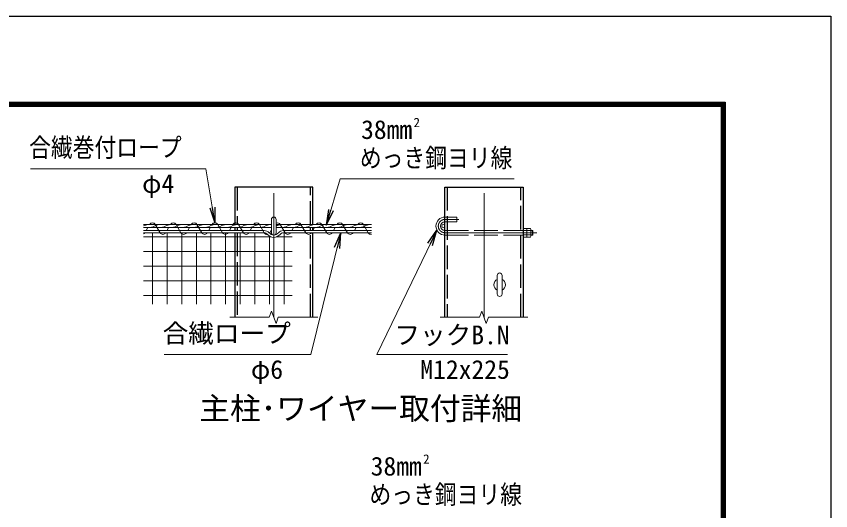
# Model space of a CAD drawing. Units: millimetres, scale not verified. Extents: x -16800 to 16800, y -11880 to 11880.
# Drawn here: x 8461 to 16800, y 6820 to 11880 of the extents above; entities that cross this region are included whole.
import ezdxf
from ezdxf.enums import TextEntityAlignment as Align

# ---------------------------------------------------------------- set-up
doc = ezdxf.new("R2010")
doc.units = ezdxf.units.MM
doc.header["$LTSCALE"] = 40
doc.linetypes.add('DASHED', pattern=[7.5, 6, -1.5])
doc.linetypes.add('USER1', pattern=[50.8, 31.75, -6.35, 6.35, -6.35])
for name, color, linetype, lineweight in [('0-0_D-TTL-TXT', 7, 'Continuous', 13), ('0-1_D-STR1', 1, 'Continuous', 25), ('0-2_D-BMK', 2, 'USER1', 13), ('0-3_D-STR3', 3, 'Continuous', 13), ('0-4_D-STR2', 7, 'Continuous', 13), ('0-5_D-STR-DIM', 7, 'Continuous', 13), ('0-6_D-STR-TXT', 7, 'Continuous', 13), ('0-C_D-TTL', 7, 'Continuous', 25)]:
    doc.layers.add(name, color=color, linetype=linetype, lineweight=lineweight)
doc.layers.add('0-7_0', color=7, linetype='Continuous')
doc.styles.add('ＭＳ ゴシック', font='')
doc.styles.get('ＭＳ ゴシック').set_extended_font_data('MS Gothic')

# ---------------------------------------------------------------- blocks, each defined once
blk = doc.blocks.new('_Open')
at = {"layer": '0-7_0'}
blk.add_line((-40, 6.67), (0, 0), dxfattribs=at)
blk.add_lwpolyline([(-40, -6.67), (0, 0), (-40, 0)], dxfattribs=at)

msp = doc.modelspace()

# ---------------------------------------------------------------- linework, layer by layer
at = {"layer": '0-1_D-STR1', "linetype": 'DASHED'}
for p, q in [((10721.29, 10133.05), (10721.29, 9749.04)), ((11473.3, 9749.04), (11473.3, 10133.05)), ((12874.01, 10133.05), (12874.01, 8799.71)), ((13626.01, 8799.71), (13626.01, 10133.05)), ((10721.29, 9717.04), (10721.29, 9689.04)), ((11473.3, 9689.04), (11473.3, 9717.04)), ((10721.29, 9665.04), (10721.29, 8799.71)), ((11473.3, 8799.71), (11473.3, 9665.04))]:
    msp.add_line(p, q, dxfattribs=at)
at = {"layer": '0-1_D-STR1'}
for p, q in [((11497.3, 9749.04), (11497.3, 10133.05)), ((12850.01, 8799.71), (12850.01, 10133.05)), ((10697.29, 9717.04), (10697.29, 9689.04)), ((11497.3, 9689.04), (11497.3, 9717.04)), ((10697.29, 9665.04), (10697.29, 8799.71)), ((11497.3, 8799.71), (11497.3, 9665.04))]:
    msp.add_line(p, q, dxfattribs=at)
for points in [[(11497.3, 10133.05), (10697.29, 10133.05), (10697.29, 9749.04)], [(12850.01, 10133.05), (13650.01, 10133.05), (13650.01, 8799.71)]]:
    msp.add_lwpolyline(points, dxfattribs=at)
at = {"layer": '0-2_D-BMK'}
for p, q in [((11097.29, 8799.71), (11097.29, 10203.71)), ((13250.01, 8799.71), (13250.01, 10203.71)), ((12991.93, 9801.04), (12850.01, 9801.04)), ((12850.01, 9665.04), (13790.01, 9665.04))]:
    msp.add_line(p, q, dxfattribs=at)
msp.add_arc((12850.01, 9733.04), 68, 90, 270, dxfattribs=at)
at = {"layer": '0-3_D-STR3'}
for p, q in [((11073.29, 9801.04), (11073.29, 9665.04)), ((11121.29, 9801.04), (11121.29, 9665.04)), ((9763.96, 9749.04), (11073.29, 9749.04)), ((9763.96, 9717.04), (11073.29, 9717.04)), ((11000.14, 9689.04), (9763.96, 9689.04)), ((11121.29, 9749.04), (12097.29, 9749.04)), ((11121.29, 9717.04), (12097.29, 9717.04)), ((11194.45, 9689.04), (12097.29, 9689.04)), ((13650.01, 9708.84), (13650.01, 9621.24)), ((13650.01, 9708.84), (13686.81, 9708.84)), ((13650.01, 9686.94), (13686.81, 9686.94)), ((13690.01, 9708.84), (13690.01, 9621.24)), ((13690.01, 9708.84), (13726.81, 9708.84)), ((13690.01, 9699.51), (13690.01, 9630.58)), ((13690.01, 9686.94), (13726.81, 9686.94)), ((13730.01, 9699.51), (13730.01, 9630.58)), ((13730.01, 9689.04), (13746.22, 9689.04)), ((13730.01, 9685.26), (13750.01, 9685.26)), ((13750.01, 9685.26), (13746.22, 9689.04)), ((13746.22, 9689.04), (13746.22, 9641.04)), ((13750.01, 9685.26), (13750.01, 9644.83)), ((10998.47, 9665.04), (9763.96, 9665.04)), ((11196.12, 9665.04), (12097.29, 9665.04)), ((13650.01, 9643.14), (13686.81, 9643.14)), ((13650.01, 9621.24), (13686.81, 9621.24)), ((13690.01, 9643.14), (13726.81, 9643.14)), ((13690.01, 9621.24), (13726.81, 9621.24)), ((13730.01, 9641.04), (13746.22, 9641.04)), ((13385.01, 9038.04), (13385.01, 9228.04)), ((13435.01, 9038.04), (13435.01, 9228.04))]:
    msp.add_line(p, q, dxfattribs=at)
at = {"layer": '0-3_D-STR3', "linetype": 'DASHED'}
for p, q in [((12850.01, 9825.04), (12970.01, 9825.04)), ((12850.01, 9777.04), (12970.01, 9777.04)), ((12970.01, 9825.04), (12970.01, 9777.04)), ((12850.01, 9689.04), (13650.01, 9689.04)), ((12850.01, 9641.04), (13650.01, 9641.04))]:
    msp.add_line(p, q, dxfattribs=at)
at = {"layer": '0-3_D-STR3', "color": 4}
for p, q in [((9807.65, 9717.04), (9791.07, 9689.04)), ((9883.46, 9749.04), (9933.2, 9665.04)), ((10020.85, 9717.04), (10004.27, 9689.04)), ((10096.66, 9749.04), (10146.4, 9665.04)), ((10234.06, 9717.04), (10217.48, 9689.04)), ((10309.87, 9749.04), (10359.61, 9665.04)), ((10447.26, 9717.04), (10430.68, 9689.04)), ((10523.07, 9749.04), (10572.82, 9665.04)), ((10660.47, 9717.04), (10643.89, 9689.04)), ((10736.28, 9749.04), (10786.02, 9665.04)), ((10873.67, 9717.04), (10857.09, 9689.04)), ((10949.48, 9749.04), (10999.23, 9665.04)), ((11073.29, 9694.1), (11056.09, 9665.04)), ((11162.69, 9749.04), (11212.43, 9665.04)), ((11300.09, 9717.04), (11283.5, 9689.04)), ((11375.9, 9749.04), (11425.64, 9665.04)), ((11513.29, 9717.04), (11496.71, 9689.04)), ((11589.1, 9749.04), (11638.84, 9665.04)), ((11726.5, 9717.04), (11709.92, 9689.04)), ((11802.31, 9749.04), (11852.05, 9665.04)), ((11939.7, 9717.04), (11923.12, 9689.04)), ((12015.51, 9749.04), (12065.25, 9665.04))]:
    msp.add_line(p, q, dxfattribs=at)
at = {"layer": '0-3_D-STR3'}
for points in [[(9811.96, 9749.04), (9771.95, 9739.79), (9763.96, 9735.18)], [(9925.28, 9749.04), (9885.27, 9739.79), (9860.74, 9725.63), (9823.92, 9717.04)], [(10038.61, 9749.04), (9998.59, 9739.79), (9974.06, 9725.63), (9937.24, 9717.04)], [(10151.93, 9749.04), (10111.92, 9739.79), (10087.38, 9725.63), (10050.57, 9717.04)], [(10265.25, 9749.04), (10225.24, 9739.79), (10200.7, 9725.63), (10163.89, 9717.04)], [(10378.57, 9749.04), (10338.56, 9739.79), (10314.02, 9725.63), (10277.21, 9717.04)], [(10491.9, 9749.04), (10451.88, 9739.79), (10427.35, 9725.63), (10390.53, 9717.04)], [(10605.22, 9749.04), (10565.21, 9739.79), (10540.67, 9725.63), (10503.86, 9717.04)], [(10718.54, 9749.04), (10678.53, 9739.79), (10653.99, 9725.63), (10617.18, 9717.04)], [(10831.86, 9749.04), (10791.85, 9739.79), (10767.31, 9725.63), (10730.5, 9717.04)], [(10945.19, 9749.04), (10905.17, 9739.79), (10880.64, 9725.63), (10843.82, 9717.04)], [(11058.51, 9749.04), (11018.49, 9739.79), (10993.96, 9725.63), (10957.14, 9717.04)], [(11171.83, 9749.04), (11131.82, 9739.79), (11121.29, 9733.72)], [(11285.15, 9749.04), (11245.14, 9739.79), (11220.6, 9725.63), (11183.79, 9717.04)], [(11398.47, 9749.04), (11358.46, 9739.79), (11333.93, 9725.63), (11297.11, 9717.04)], [(11511.8, 9749.04), (11471.78, 9739.79), (11447.25, 9725.63), (11410.43, 9717.04)], [(11625.12, 9749.04), (11585.11, 9739.79), (11560.57, 9725.63), (11523.76, 9717.04)], [(11738.44, 9749.04), (11698.43, 9739.79), (11673.89, 9725.63), (11637.08, 9717.04)], [(11851.76, 9749.04), (11811.75, 9739.79), (11787.21, 9725.63), (11750.4, 9717.04)], [(11965.09, 9749.04), (11925.07, 9739.79), (11900.54, 9725.63), (11863.72, 9717.04)], [(12078.41, 9749.04), (12038.4, 9739.79), (12013.86, 9725.63), (11977.05, 9717.04)], [(13730.01, 9644.83), (13750.01, 9644.83), (13746.22, 9641.04)]]:
    msp.add_lwpolyline(points, dxfattribs=at)
msp.add_circle((12834.01, 9733.04), 16, dxfattribs=at)
at = {"layer": '0-3_D-STR3', "color": 4}
for centre, start, end in [((9855.03, 9733.32), 28.93798, 151.06202), ((10068.23, 9733.32), 28.93798, 151.06202), ((10281.44, 9733.32), 28.93798, 151.06202), ((10494.64, 9733.32), 28.93798, 151.06202), ((10707.85, 9733.32), 28.93798, 151.06202), ((10921.05, 9733.32), 28.93798, 151.06202), ((11134.26, 9733.32), 28.93798, 113.52174), ((11347.47, 9733.32), 28.93798, 151.06202), ((11560.67, 9733.32), 28.93798, 151.06202), ((11773.88, 9733.32), 28.93798, 151.06202), ((11987.08, 9733.32), 28.93798, 151.06202), ((9748.42, 9680.76), 298.5737, 331.06202), ((9961.63, 9680.76), 208.93798, 331.06202), ((10174.83, 9680.76), 208.93798, 331.06202), ((10388.04, 9680.76), 208.93798, 331.06202), ((10601.25, 9680.76), 208.93798, 331.06202), ((10814.45, 9680.76), 208.93798, 331.06202), ((11027.66, 9680.76), 208.93798, 278.73734), ((11240.86, 9680.76), 208.93798, 331.06202), ((11454.07, 9680.76), 208.93798, 331.06202), ((11667.27, 9680.76), 208.93798, 331.06202), ((11880.48, 9680.76), 208.93798, 331.06202), ((12093.68, 9680.76), 208.93798, 276.37941)]:
    msp.add_arc(centre, 32.49, start, end, dxfattribs=at)
at = {"layer": '0-3_D-STR3'}
for centre, radius, start, end in [((11097.29, 9801.04), 24, 0, 180), ((12850.01, 9733.04), 92, 90, 270), ((12850.01, 9733.04), 44, 90, 270), ((10988.71, 9601.12), 88.66, 46.13331, 82.59331), ((11205.87, 9601.12), 88.66, 97.40669, 133.86669), ((13613.47, 9665.04), 76.54, 343.37369, 16.62631), ((13670.09, 9697.89), 19.99, 326.78843, 33.21157), ((13653.47, 9665.04), 76.54, 343.37369, 16.62631), ((13710.09, 9697.89), 19.99, 326.78843, 33.21157), ((10988.71, 9601.12), 64.66, 47.06511, 81.32471), ((11102.26, 9709.09), 92.23, 220.94329, 266.91465), ((11102.26, 9709.09), 68.23, 220.2105, 265.8277), ((11027.66, 9680.76), 32.49, 323.06212, 331.06202), ((11097.29, 9665.04), 24, 180, 0), ((11092.33, 9709.09), 68.23, 274.1723, 319.7895), ((11092.33, 9709.09), 92.23, 273.08535, 318.90015), ((11205.87, 9601.12), 64.66, 98.67529, 132.93489), ((13670.09, 9632.19), 19.99, 326.78843, 33.21157), ((13710.09, 9632.19), 19.99, 326.78843, 33.21157), ((13410.01, 9133.04), 60, 114.62432, 245.37568), ((13410.01, 9228.04), 25, 0, 180), ((13410.01, 9133.04), 60, 294.62432, 65.37568), ((13410.01, 9038.04), 25, 180, 0)]:
    msp.add_arc(centre, radius, start, end, dxfattribs=at)
at = {"layer": '0-4_D-STR2'}
for p, q in [((9763.96, 9622.06), (11071.74, 9622.06)), ((9854.31, 8933.05), (9854.31, 9665.04)), ((10004.31, 8933.05), (10004.31, 9665.04)), ((10154.31, 8933.05), (10154.31, 9665.04)), ((10304.31, 8933.05), (10304.31, 9665.04)), ((10454.31, 8933.05), (10454.31, 9665.04)), ((10604.31, 8933.05), (10604.31, 9665.04)), ((10754.31, 8933.05), (10754.31, 9665.04)), ((10904.31, 8933.05), (10904.31, 9665.04)), ((11054.31, 8933.05), (11054.31, 9630.31)), ((11122.85, 9622.06), (11286.01, 9622.06)), ((11204.31, 8933.05), (11204.31, 9665.04)), ((9763.96, 9472.06), (11286.01, 9472.06)), ((9763.96, 9322.06), (11286.01, 9322.06)), ((9763.96, 9172.06), (11286.01, 9172.06)), ((9763.96, 9022.06), (11286.01, 9022.06))]:
    msp.add_line(p, q, dxfattribs=at)
at = {"layer": '0-5_D-STR-DIM'}
for p, q in [((11074.21, 8863.14), (11051.12, 8799.71)), ((11120.38, 8736.28), (11074.21, 8863.14)), ((13226.92, 8863.14), (13203.84, 8799.71)), ((13273.1, 8736.28), (13226.92, 8863.14)), ((10647.29, 8799.71), (11051.12, 8799.71)), ((11143.47, 8799.71), (11120.38, 8736.28)), ((11143.47, 8799.71), (11547.29, 8799.71)), ((12800.01, 8799.71), (13203.84, 8799.71)), ((13296.18, 8799.71), (13273.1, 8736.28)), ((13296.18, 8799.71), (13700.01, 8799.71))]:
    msp.add_line(p, q, dxfattribs=at)
at = {"layer": '0-6_D-STR-TXT'}
for points in [[(8607, 10319.87), (10401.56, 10319.87), (10494.31, 9767.78)], [(13559.66, 10215.91), (11778.3, 10215.91), (11635.72, 9744.55)], [(13488.84, 8417.54), (12152.15, 8417.54), (12767.3, 9689.21)], [(9974.42, 8417.6), (11476.59, 8417.6), (11783.98, 9663.1)]]:
    msp.add_lwpolyline(points, dxfattribs=at)
at = {"layer": '0-C_D-TTL', "color": 2}
msp.add_lwpolyline([(-16800, 11880), (16800, 11880), (16800, -11880), (-16800, -11880)], close=True, dxfattribs=at)
at = {"layer": '0-C_D-TTL'}
for points in [[(-15720, 11000), (15720, 11000), (15720, -11000), (-15720, -11000)], [(-15710, 10990), (15710, 10990), (15710, -10990), (-15710, -10990)], [(-15700, 10980), (15700, 10980), (15700, -10980), (-15700, -10980)], [(-15690, 10970), (15690, 10970), (15690, -10970), (-15690, -10970)], [(-15680, 10960), (15680, 10960), (15680, -10960), (-15680, -10960)]]:
    msp.add_lwpolyline(points, close=True, dxfattribs=at)

# ---------------------------------------------------------------- block references
at = {"layer": '0-6_D-STR-TXT', "xscale": 4, "yscale": 4}
for p, rotation in [((10494.64, 9765.81), 279.5368), ((11635.14, 9742.64), 253.16926), ((12768.17, 9691.01), 64.18528), ((11784.46, 9665.04), 76.1366)]:
    msp.add_blockref('_Open', p, dxfattribs=dict(at, rotation=rotation))

# ---------------------------------------------------------------- texts
at = {"layer": '0-0_D-TTL-TXT', "style": 'ＭＳ ゴシック'}
msp.add_text('主柱･ワイヤー取付詳細', height=230.8, dxfattribs=at).set_placement((10334.47, 7682.22), align=Align.BOTTOM_LEFT)
at = {"layer": '0-6_D-STR-TXT', "style": 'ＭＳ ゴシック'}
for s, height, p in [('38mm', 192.4, (11991.13, 10566.84)), ('2', 96.19, (12528.77, 10716.55)), ('φ4', 192.4, (9748.32, 10014.25)), ('合繊ロープ', 192.4, (9959.19, 8481.65)), ('フックB.N', 192.4, (12332.5, 8465.34)), ('φ6', 192.4, (10862.74, 8111.98)), ('M12x225', 192.4, (12598.1, 8111.91)), ('38mm', 192.4, (12089.45, 7122.18)), ('2', 96.19, (12627.09, 7271.9))]:
    msp.add_text(s, height=height, dxfattribs=at).set_placement(p, align=Align.BOTTOM_LEFT)
at = {"layer": '0-6_D-STR-TXT', "style": 'ＭＳ ゴシック', "width": 0.85}
for s, p in [('合繊巻付ロープ', (8591.77, 10383.92)), ('めっき鋼ヨリ線', (11978.95, 10277.42)), ('めっき鋼ヨリ線', (12077.27, 6832.76))]:
    msp.add_text(s, height=192.4, dxfattribs=at).set_placement(p, align=Align.BOTTOM_LEFT)

doc.saveas('drawing.dxf')
